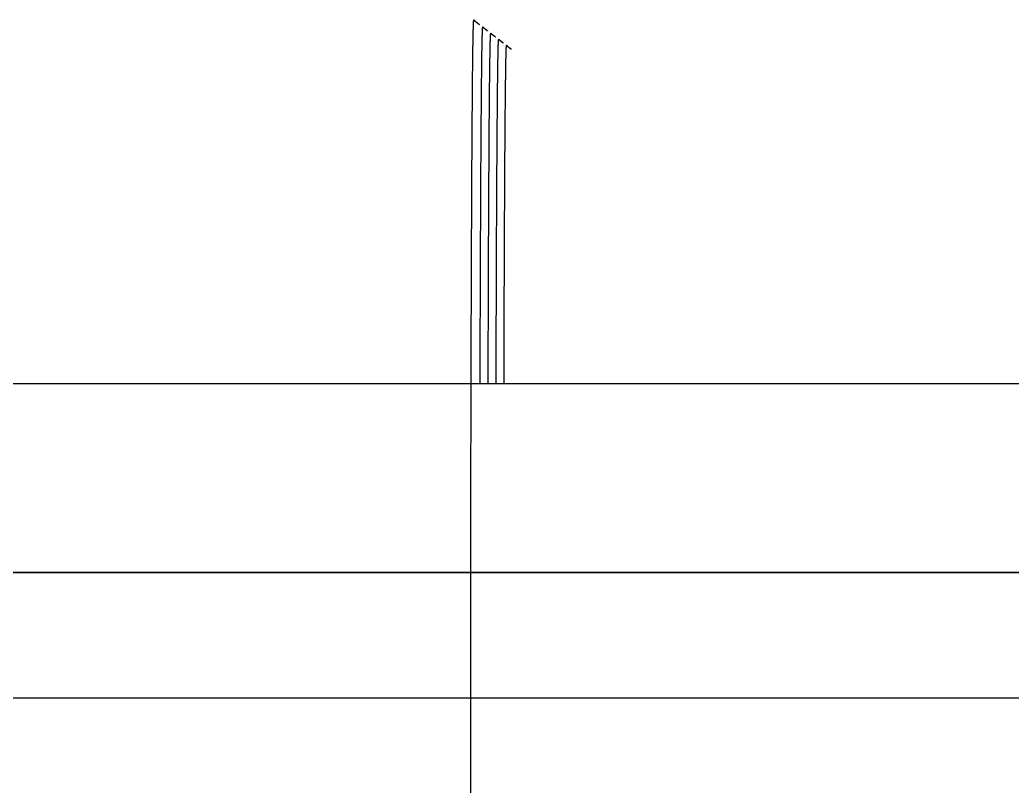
# Model space of a CAD drawing. Header units: millimetres. Extents: x -253 to 256, y -315 to 312.
# Drawn here: x -101.06 to -61.17, y 33.11 to 64.14 of the extents above; entities that cross this region are included whole.
import ezdxf

# ---------------------------------------------------------------- set-up
doc = ezdxf.new("R2010")
doc.units = ezdxf.units.MM
doc.layers.add('SKETCH', color=5, linetype='Continuous')
doc.layers.add('VISIBLE', color=7, linetype='Continuous')

msp = doc.modelspace()

# ---------------------------------------------------------------- linework, layer by layer
at = {"layer": 'SKETCH', "flags": 128}
for points in [[(-82.937, 33.08), (-82.937, 33.287), (-82.937, 33.49), (-82.937, 33.688), (-82.937, 33.883), (-82.937, 34.031), (-82.937, 34.176), (-82.937, 34.318), (-82.937, 34.459), (-82.937, 34.597), (-82.937, 34.733), (-82.937, 34.868), (-82.937, 35.001), (-82.937, 35.133), (-82.937, 35.263), (-82.937, 35.393), (-82.937, 35.521), (-82.937, 35.649), (-82.937, 35.776), (-82.937, 35.903), (-82.937, 36.03), (-82.937, 36.156), (-82.937, 36.283), (-82.937, 36.41), (-82.937, 36.537), (-82.937, 36.665), (-82.937, 36.794), (-82.937, 36.924), (-82.937, 37.054), (-82.936, 37.186), (-82.936, 37.317), (-82.936, 37.449), (-82.936, 37.58), (-82.936, 37.711), (-82.936, 37.842), (-82.936, 37.974), (-82.936, 38.105), (-82.936, 38.236), (-82.936, 38.367), (-82.936, 38.498), (-82.936, 38.629), (-82.936, 38.759), (-82.935, 38.89), (-82.935, 39.021), (-82.935, 39.151), (-82.935, 39.281), (-82.935, 39.412), (-82.935, 39.542), (-82.935, 39.672), (-82.935, 39.801), (-82.935, 39.931), (-82.935, 40.061), (-82.934, 40.19), (-82.934, 40.319), (-82.934, 40.448), (-82.934, 40.577), (-82.934, 40.706), (-82.934, 40.835), (-82.934, 40.964), (-82.934, 41.093), (-82.933, 41.221), (-82.933, 41.35), (-82.933, 41.478), (-82.933, 41.606), (-82.933, 41.734), (-82.933, 41.862), (-82.933, 41.99), (-82.932, 42.117), (-82.932, 42.245), (-82.932, 42.372), (-82.932, 42.499), (-82.932, 42.626), (-82.932, 42.752), (-82.932, 42.879), (-82.931, 43.005), (-82.931, 43.131), (-82.931, 43.257), (-82.931, 43.382), (-82.931, 43.508), (-82.931, 43.633), (-82.93, 43.758), (-82.93, 43.883), (-82.93, 44.008), (-82.93, 44.132), (-82.93, 44.257), (-82.929, 44.381), (-82.929, 44.505), (-82.929, 44.629), (-82.929, 44.752), (-82.929, 44.876), (-82.928, 44.999), (-82.928, 45.122), (-82.928, 45.245), (-82.928, 45.368), (-82.928, 45.49), (-82.927, 45.612), (-82.927, 45.734), (-82.927, 45.855), (-82.927, 45.977), (-82.927, 46.098), (-82.926, 46.218), (-82.926, 46.339), (-82.926, 46.459), (-82.926, 46.579), (-82.925, 46.699), (-82.925, 46.819), (-82.925, 46.938), (-82.925, 47.058), (-82.924, 47.177), (-82.924, 47.295), (-82.924, 47.414), (-82.924, 47.532), (-82.923, 47.65), (-82.923, 47.768), (-82.923, 47.886), (-82.923, 48.003), (-82.922, 48.12), (-82.922, 48.236), (-82.922, 48.353), (-82.922, 48.469), (-82.921, 48.585), (-82.921, 48.7), (-82.921, 48.815), (-82.921, 48.93), (-82.92, 49.044), (-82.92, 49.159), (-82.92, 49.272), (-82.92, 49.386), (-82.919, 49.499), (-82.919, 49.613), (-82.919, 49.726), (-82.918, 49.838), (-82.918, 49.95), (-82.918, 50.062), (-82.917, 50.174), (-82.917, 50.286), (-82.917, 50.397), (-82.917, 50.507), (-82.916, 50.618), (-82.916, 50.728), (-82.916, 50.838), (-82.915, 50.947), (-82.915, 51.056), (-82.915, 51.165), (-82.914, 51.274), (-82.914, 51.382), (-82.914, 51.489), (-82.913, 51.597), (-82.913, 51.703), (-82.913, 51.81), (-82.913, 51.916), (-82.912, 52.022), (-82.912, 52.128), (-82.912, 52.233), (-82.911, 52.338), (-82.911, 52.443), (-82.911, 52.547), (-82.91, 52.651), (-82.91, 52.754), (-82.91, 52.858), (-82.909, 52.961), (-82.909, 53.063), (-82.908, 53.165), (-82.908, 53.267), (-82.908, 53.368), (-82.907, 53.469), (-82.907, 53.57), (-82.907, 53.67), (-82.906, 53.77), (-82.906, 53.87), (-82.906, 53.968), (-82.905, 54.067), (-82.905, 54.165), (-82.905, 54.263), (-82.904, 54.36), (-82.904, 54.457), (-82.903, 54.554), (-82.903, 54.65), (-82.903, 54.746), (-82.902, 54.842), (-82.902, 54.937), (-82.902, 55.032), (-82.901, 55.126), (-82.901, 55.22), (-82.9, 55.314), (-82.9, 55.407), (-82.9, 55.5), (-82.899, 55.592), (-82.899, 55.684), (-82.898, 55.775), (-82.898, 55.866), (-82.898, 55.957), (-82.897, 56.047), (-82.897, 56.137), (-82.896, 56.226), (-82.896, 56.315), (-82.896, 56.403), (-82.895, 56.491), (-82.895, 56.579), (-82.894, 56.666), (-82.894, 56.753), (-82.894, 56.839), (-82.893, 56.925), (-82.893, 57.01), (-82.892, 57.095), (-82.892, 57.18), (-82.891, 57.264), (-82.891, 57.348), (-82.891, 57.431), (-82.89, 57.514), (-82.89, 57.597), (-82.889, 57.679), (-82.889, 57.76), (-82.888, 57.841), (-82.888, 57.922), (-82.888, 58.002), (-82.887, 58.081), (-82.887, 58.16), (-82.886, 58.239), (-82.886, 58.317), (-82.885, 58.395), (-82.885, 58.472), (-82.884, 58.549), (-82.884, 58.625), (-82.884, 58.701), (-82.883, 58.776), (-82.883, 58.851), (-82.882, 58.925), (-82.882, 58.999), (-82.881, 59.072), (-82.881, 59.145), (-82.88, 59.218), (-82.88, 59.29), (-82.879, 59.362), (-82.879, 59.433), (-82.879, 59.503), (-82.878, 59.573), (-82.878, 59.643), (-82.877, 59.712), (-82.877, 59.78), (-82.876, 59.848), (-82.876, 59.916), (-82.875, 59.983), (-82.875, 60.049), (-82.874, 60.115), (-82.874, 60.181), (-82.873, 60.246), (-82.873, 60.31), (-82.872, 60.374), (-82.872, 60.438), (-82.871, 60.5), (-82.871, 60.563), (-82.87, 60.625), (-82.87, 60.686), (-82.87, 60.747), (-82.869, 60.808), (-82.869, 60.868), (-82.868, 60.927), (-82.868, 60.986), (-82.867, 61.045), (-82.867, 61.103), (-82.866, 61.16), (-82.866, 61.217), (-82.865, 61.273), (-82.865, 61.329), (-82.864, 61.384), (-82.864, 61.439), (-82.863, 61.493), (-82.863, 61.547), (-82.862, 61.6), (-82.862, 61.652), (-82.861, 61.704), (-82.861, 61.756), (-82.86, 61.807), (-82.86, 61.858), (-82.859, 61.908), (-82.859, 61.957), (-82.858, 62.006), (-82.858, 62.055), (-82.857, 62.102), (-82.857, 62.15), (-82.856, 62.197), (-82.856, 62.243), (-82.855, 62.289), (-82.854, 62.334), (-82.854, 62.379), (-82.853, 62.423), (-82.853, 62.466), (-82.852, 62.509), (-82.852, 62.551), (-82.851, 62.593), (-82.851, 62.635), (-82.85, 62.675), (-82.85, 62.715), (-82.849, 62.755), (-82.849, 62.794), (-82.848, 62.833), (-82.848, 62.87), (-82.847, 62.908), (-82.847, 62.945), (-82.846, 62.981), (-82.846, 63.017), (-82.845, 63.052), (-82.845, 63.087), (-82.844, 63.121), (-82.844, 63.154), (-82.843, 63.187), (-82.842, 63.22), (-82.842, 63.251), (-82.841, 63.283), (-82.841, 63.314), (-82.84, 63.344), (-82.84, 63.373), (-82.839, 63.402), (-82.839, 63.431), (-82.838, 63.459), (-82.838, 63.486), (-82.837, 63.513), (-82.837, 63.539), (-82.836, 63.565), (-82.835, 63.59), (-82.835, 63.614), (-82.834, 63.638), (-82.834, 63.662), (-82.833, 63.685), (-82.833, 63.707), (-82.832, 63.729), (-82.832, 63.75), (-82.831, 63.77), (-82.831, 63.79), (-82.83, 63.81), (-82.83, 63.829), (-82.829, 63.847), (-82.828, 63.865), (-82.828, 63.882), (-82.827, 63.899), (-82.827, 63.915), (-82.826, 63.93), (-82.826, 63.945), (-82.825, 63.959), (-82.825, 63.973), (-82.824, 63.986), (-82.824, 63.998), (-82.823, 64.009), (-82.823, 64.02), (-82.822, 64.03), (-82.821, 64.039), (-82.821, 64.047), (-82.82, 64.055), (-82.82, 64.062), (-82.819, 64.069), (-82.819, 64.075), (-82.818, 64.081), (-82.818, 64.086), (-82.817, 64.091), (-82.817, 64.095), (-82.816, 64.1), (-82.816, 64.104), (-82.815, 64.108), (-82.815, 64.111), (-82.814, 64.115), (-82.813, 64.118), (-82.813, 64.122), (-82.812, 64.125), (-82.812, 64.128), (-82.811, 64.133), (-82.81, 64.136), (-82.809, 64.138), (-82.808, 64.14), (-82.807, 64.141), (-82.806, 64.142), (-82.805, 64.142), (-82.805, 64.141), (-82.804, 64.14), (-82.803, 64.139), (-82.802, 64.137), (-82.801, 64.135), (-82.8, 64.133), (-82.799, 64.131), (-82.798, 64.129), (-82.797, 64.126), (-82.796, 64.124), (-82.795, 64.121), (-82.794, 64.119), (-82.793, 64.117), (-82.792, 64.115), (-82.791, 64.113), (-82.79, 64.112), (-82.789, 64.111), (-82.788, 64.11), (-82.787, 64.11), (-82.786, 64.109), (-82.785, 64.108), (-82.784, 64.107), (-82.783, 64.107), (-82.783, 64.106), (-82.782, 64.105), (-82.781, 64.105), (-82.78, 64.104), (-82.779, 64.103), (-82.778, 64.102), (-82.777, 64.102), (-82.776, 64.101), (-82.775, 64.1), (-82.774, 64.099), (-82.773, 64.099), (-82.772, 64.098), (-82.771, 64.097), (-82.77, 64.097), (-82.769, 64.096), (-82.768, 64.095), (-82.768, 64.094), (-82.767, 64.094), (-82.766, 64.093), (-82.765, 64.092), (-82.764, 64.091), (-82.763, 64.091), (-82.762, 64.09), (-82.761, 64.089), (-82.76, 64.089), (-82.759, 64.088), (-82.758, 64.087), (-82.757, 64.086), (-82.756, 64.086), (-82.755, 64.085), (-82.754, 64.084), (-82.753, 64.083), (-82.753, 64.083), (-82.752, 64.082), (-82.751, 64.081), (-82.75, 64.081), (-82.749, 64.08), (-82.748, 64.079), (-82.747, 64.078), (-82.746, 64.078), (-82.745, 64.077), (-82.744, 64.076), (-82.743, 64.076), (-82.742, 64.075), (-82.741, 64.074), (-82.74, 64.073), (-82.739, 64.073), (-82.739, 64.072), (-82.738, 64.071), (-82.737, 64.07), (-82.736, 64.07), (-82.735, 64.069), (-82.734, 64.068), (-82.733, 64.068), (-82.732, 64.067), (-82.731, 64.066), (-82.73, 64.065), (-82.729, 64.065), (-82.728, 64.064), (-82.727, 64.063), (-82.726, 64.062), (-82.725, 64.062), (-82.724, 64.061), (-82.724, 64.06), (-82.723, 64.06), (-82.722, 64.059), (-82.721, 64.058), (-82.72, 64.057), (-82.719, 64.057), (-82.718, 64.056), (-82.717, 64.055), (-82.716, 64.055), (-82.715, 64.054), (-82.714, 64.053), (-82.713, 64.052), (-82.712, 64.052), (-82.711, 64.051), (-82.71, 64.05), (-82.71, 64.049), (-82.709, 64.049), (-82.708, 64.048), (-82.707, 64.047), (-82.706, 64.047), (-82.705, 64.046), (-82.704, 64.045), (-82.703, 64.044), (-82.702, 64.044), (-82.701, 64.043), (-82.7, 64.042), (-82.699, 64.041), (-82.698, 64.041), (-82.697, 64.04), (-82.696, 64.039), (-82.695, 64.039), (-82.695, 64.038), (-82.694, 64.037), (-82.693, 64.036), (-82.692, 64.036), (-82.691, 64.035), (-82.69, 64.034), (-82.689, 64.034), (-82.688, 64.033), (-82.687, 64.032), (-82.686, 64.031), (-82.685, 64.031), (-82.684, 64.03), (-82.683, 64.029), (-82.682, 64.028), (-82.681, 64.028), (-82.681, 64.027), (-82.68, 64.026), (-82.679, 64.026), (-82.678, 64.025), (-82.677, 64.024), (-82.676, 64.023), (-82.675, 64.023), (-82.674, 64.022), (-82.673, 64.021), (-82.672, 64.02), (-82.671, 64.02), (-82.67, 64.019), (-82.669, 64.018), (-82.668, 64.018), (-82.667, 64.017), (-82.667, 64.016), (-82.666, 64.015), (-82.665, 64.015), (-82.664, 64.014), (-82.663, 64.013), (-82.662, 64.013), (-82.661, 64.012), (-82.66, 64.011), (-82.659, 64.01), (-82.658, 64.01), (-82.657, 64.009), (-82.656, 64.008), (-82.655, 64.007), (-82.654, 64.007), (-82.653, 64.006), (-82.653, 64.005), (-82.652, 64.005), (-82.651, 64.004), (-82.65, 64.003), (-82.649, 64.002), (-82.648, 64.002), (-82.647, 64.001), (-82.646, 64), (-82.645, 64), (-82.644, 63.999), (-82.643, 63.998), (-82.642, 63.997), (-82.641, 63.997), (-82.64, 63.996), (-82.639, 63.995), (-82.639, 63.994), (-82.638, 63.994), (-82.637, 63.993), (-82.636, 63.992), (-82.635, 63.992), (-82.634, 63.991), (-82.633, 63.99), (-82.632, 63.989), (-82.631, 63.989), (-82.63, 63.988), (-82.629, 63.987), (-82.628, 63.987), (-82.627, 63.986), (-82.626, 63.985), (-82.625, 63.984), (-82.625, 63.984), (-82.624, 63.983), (-82.623, 63.982), (-82.622, 63.981), (-82.621, 63.981), (-82.62, 63.98), (-82.619, 63.979), (-82.618, 63.979), (-82.617, 63.978), (-82.616, 63.977), (-82.615, 63.976), (-82.614, 63.976), (-82.613, 63.975), (-82.612, 63.974), (-82.611, 63.973), (-82.611, 63.973), (-82.61, 63.972), (-82.609, 63.971), (-82.608, 63.971), (-82.607, 63.97), (-82.606, 63.969), (-82.605, 63.968), (-82.604, 63.968), (-82.603, 63.967), (-82.602, 63.966), (-82.601, 63.966), (-82.6, 63.965), (-82.599, 63.964), (-82.598, 63.963), (-82.597, 63.963), (-82.597, 63.962), (-82.596, 63.961), (-82.595, 63.96), (-82.594, 63.96), (-82.593, 63.959), (-82.592, 63.958), (-82.591, 63.958), (-82.59, 63.957), (-82.589, 63.956), (-82.588, 63.955), (-82.587, 63.955)], [(-82.557, 49.532), (-82.557, 49.621), (-82.557, 49.733), (-82.556, 49.844), (-82.556, 49.955), (-82.556, 50.066), (-82.555, 50.177), (-82.555, 50.287), (-82.555, 50.397), (-82.555, 50.507), (-82.554, 50.616), (-82.554, 50.725), (-82.554, 50.834), (-82.553, 50.942), (-82.553, 51.05), (-82.553, 51.158), (-82.552, 51.265), (-82.552, 51.372), (-82.552, 51.478), (-82.551, 51.584), (-82.551, 51.69), (-82.551, 51.795), (-82.55, 51.901), (-82.55, 52.005), (-82.55, 52.11), (-82.549, 52.214), (-82.549, 52.318), (-82.549, 52.421), (-82.548, 52.525), (-82.548, 52.627), (-82.548, 52.73), (-82.547, 52.832), (-82.547, 52.934), (-82.547, 53.035), (-82.546, 53.136), (-82.546, 53.236), (-82.546, 53.337), (-82.545, 53.436), (-82.545, 53.536), (-82.545, 53.635), (-82.544, 53.733), (-82.544, 53.831), (-82.544, 53.929), (-82.543, 54.026), (-82.543, 54.123), (-82.542, 54.22), (-82.542, 54.316), (-82.542, 54.412), (-82.541, 54.508), (-82.541, 54.603), (-82.541, 54.697), (-82.54, 54.792), (-82.54, 54.886), (-82.539, 54.979), (-82.539, 55.073), (-82.539, 55.165), (-82.538, 55.258), (-82.538, 55.35), (-82.537, 55.441), (-82.537, 55.532), (-82.537, 55.623), (-82.536, 55.713), (-82.536, 55.803), (-82.536, 55.892), (-82.535, 55.981), (-82.535, 56.07), (-82.534, 56.158), (-82.534, 56.245), (-82.533, 56.332), (-82.533, 56.419), (-82.533, 56.505), (-82.532, 56.591), (-82.532, 56.677), (-82.531, 56.762), (-82.531, 56.847), (-82.531, 56.931), (-82.53, 57.015), (-82.53, 57.098), (-82.529, 57.181), (-82.529, 57.264), (-82.528, 57.346), (-82.528, 57.427), (-82.528, 57.508), (-82.527, 57.589), (-82.527, 57.669), (-82.526, 57.749), (-82.526, 57.828), (-82.525, 57.907), (-82.525, 57.985), (-82.525, 58.063), (-82.524, 58.14), (-82.524, 58.217), (-82.523, 58.293), (-82.523, 58.369), (-82.522, 58.445), (-82.522, 58.52), (-82.522, 58.594), (-82.521, 58.668), (-82.521, 58.742), (-82.52, 58.815), (-82.52, 58.888), (-82.519, 58.96), (-82.519, 59.032), (-82.518, 59.103), (-82.518, 59.174), (-82.517, 59.244), (-82.517, 59.314), (-82.516, 59.383), (-82.516, 59.452), (-82.516, 59.52), (-82.515, 59.588), (-82.515, 59.655), (-82.514, 59.721), (-82.514, 59.788), (-82.513, 59.853), (-82.513, 59.918), (-82.512, 59.983), (-82.512, 60.047), (-82.511, 60.111), (-82.511, 60.174), (-82.51, 60.237), (-82.51, 60.299), (-82.509, 60.361), (-82.509, 60.422), (-82.508, 60.483), (-82.508, 60.543), (-82.508, 60.603), (-82.507, 60.662), (-82.507, 60.721), (-82.506, 60.779), (-82.506, 60.836), (-82.505, 60.894), (-82.505, 60.95), (-82.504, 61.006), (-82.504, 61.062), (-82.503, 61.117), (-82.503, 61.171), (-82.502, 61.225), (-82.502, 61.279), (-82.501, 61.331), (-82.501, 61.384), (-82.5, 61.436), (-82.5, 61.487), (-82.499, 61.538), (-82.499, 61.588), (-82.498, 61.638), (-82.498, 61.687), (-82.497, 61.736), (-82.497, 61.784), (-82.496, 61.832), (-82.496, 61.879), (-82.495, 61.926), (-82.495, 61.972), (-82.494, 62.017), (-82.494, 62.062), (-82.493, 62.107), (-82.493, 62.151), (-82.492, 62.194), (-82.492, 62.237), (-82.491, 62.279), (-82.49, 62.321), (-82.49, 62.362), (-82.489, 62.402), (-82.489, 62.442), (-82.488, 62.482), (-82.488, 62.521), (-82.487, 62.559), (-82.487, 62.597), (-82.486, 62.634), (-82.486, 62.671), (-82.485, 62.707), (-82.485, 62.742), (-82.484, 62.777), (-82.484, 62.812), (-82.483, 62.846), (-82.483, 62.879), (-82.482, 62.912), (-82.482, 62.944), (-82.481, 62.976), (-82.481, 63.007), (-82.48, 63.038), (-82.48, 63.068), (-82.479, 63.097), (-82.478, 63.126), (-82.478, 63.154), (-82.477, 63.182), (-82.477, 63.209), (-82.476, 63.236), (-82.476, 63.262), (-82.475, 63.288), (-82.475, 63.313), (-82.474, 63.337), (-82.474, 63.361), (-82.473, 63.384), (-82.473, 63.407), (-82.472, 63.429), (-82.472, 63.451), (-82.471, 63.472), (-82.47, 63.493), (-82.47, 63.513), (-82.469, 63.532), (-82.469, 63.551), (-82.468, 63.569), (-82.468, 63.587), (-82.467, 63.604), (-82.467, 63.62), (-82.466, 63.636), (-82.466, 63.652), (-82.465, 63.667), (-82.465, 63.681), (-82.464, 63.694), (-82.463, 63.707), (-82.463, 63.719), (-82.462, 63.731), (-82.462, 63.741), (-82.461, 63.751), (-82.461, 63.76), (-82.46, 63.768), (-82.46, 63.776), (-82.459, 63.783), (-82.459, 63.79), (-82.458, 63.796), (-82.458, 63.802), (-82.457, 63.807), (-82.457, 63.812), (-82.456, 63.817), (-82.456, 63.821), (-82.455, 63.825), (-82.454, 63.829), (-82.454, 63.832), (-82.453, 63.836), (-82.453, 63.839), (-82.452, 63.843), (-82.452, 63.846), (-82.451, 63.849), (-82.45, 63.853), (-82.449, 63.856), (-82.449, 63.859), (-82.448, 63.86), (-82.447, 63.861), (-82.446, 63.862), (-82.445, 63.862), (-82.444, 63.861), (-82.444, 63.861), (-82.443, 63.859), (-82.442, 63.858), (-82.441, 63.856), (-82.44, 63.854), (-82.439, 63.852), (-82.438, 63.85), (-82.437, 63.847), (-82.436, 63.845), (-82.436, 63.843), (-82.435, 63.841), (-82.434, 63.839), (-82.433, 63.837), (-82.432, 63.835), (-82.431, 63.834), (-82.43, 63.833), (-82.429, 63.833), (-82.429, 63.832), (-82.428, 63.831), (-82.427, 63.831), (-82.426, 63.83), (-82.425, 63.829), (-82.424, 63.829), (-82.423, 63.828), (-82.423, 63.827), (-82.422, 63.827), (-82.421, 63.826), (-82.42, 63.825), (-82.419, 63.825), (-82.418, 63.824), (-82.417, 63.823), (-82.416, 63.823), (-82.416, 63.822), (-82.415, 63.821), (-82.414, 63.821), (-82.413, 63.82), (-82.412, 63.819), (-82.411, 63.819), (-82.41, 63.818), (-82.41, 63.817), (-82.409, 63.817), (-82.408, 63.816), (-82.407, 63.815), (-82.406, 63.814), (-82.405, 63.814), (-82.404, 63.813), (-82.404, 63.812), (-82.403, 63.812), (-82.402, 63.811), (-82.401, 63.81), (-82.4, 63.81), (-82.399, 63.809), (-82.398, 63.808), (-82.397, 63.808), (-82.397, 63.807), (-82.396, 63.806), (-82.395, 63.806), (-82.394, 63.805), (-82.393, 63.804), (-82.392, 63.804), (-82.391, 63.803), (-82.391, 63.802), (-82.39, 63.802), (-82.389, 63.801), (-82.388, 63.8), (-82.387, 63.8), (-82.386, 63.799), (-82.385, 63.798), (-82.385, 63.798), (-82.384, 63.797), (-82.383, 63.796), (-82.382, 63.796), (-82.381, 63.795), (-82.38, 63.794), (-82.379, 63.794), (-82.379, 63.793), (-82.378, 63.792), (-82.377, 63.792), (-82.376, 63.791), (-82.375, 63.79), (-82.374, 63.79), (-82.373, 63.789), (-82.372, 63.788), (-82.372, 63.788), (-82.371, 63.787), (-82.37, 63.786), (-82.369, 63.786), (-82.368, 63.785), (-82.367, 63.784), (-82.366, 63.784), (-82.366, 63.783), (-82.365, 63.782), (-82.364, 63.782), (-82.363, 63.781), (-82.362, 63.78), (-82.361, 63.78), (-82.36, 63.779), (-82.36, 63.778), (-82.359, 63.778), (-82.358, 63.777), (-82.357, 63.776), (-82.356, 63.776), (-82.355, 63.775), (-82.354, 63.774), (-82.354, 63.774), (-82.353, 63.773), (-82.352, 63.772), (-82.351, 63.772), (-82.35, 63.771), (-82.349, 63.77), (-82.348, 63.77), (-82.348, 63.769), (-82.347, 63.768), (-82.346, 63.768), (-82.345, 63.767), (-82.344, 63.766), (-82.343, 63.766), (-82.342, 63.765), (-82.341, 63.764), (-82.341, 63.764), (-82.34, 63.763), (-82.339, 63.762), (-82.338, 63.762), (-82.337, 63.761), (-82.336, 63.76), (-82.335, 63.76), (-82.335, 63.759), (-82.334, 63.758), (-82.333, 63.758), (-82.332, 63.757), (-82.331, 63.756), (-82.33, 63.756), (-82.329, 63.755), (-82.329, 63.754), (-82.328, 63.754), (-82.327, 63.753), (-82.326, 63.752), (-82.325, 63.752), (-82.324, 63.751), (-82.323, 63.75), (-82.323, 63.75), (-82.322, 63.749), (-82.321, 63.748), (-82.32, 63.748), (-82.319, 63.747), (-82.318, 63.746), (-82.317, 63.746), (-82.317, 63.745), (-82.316, 63.744), (-82.315, 63.744), (-82.314, 63.743), (-82.313, 63.742), (-82.312, 63.742), (-82.311, 63.741), (-82.31, 63.74), (-82.31, 63.74), (-82.309, 63.739), (-82.308, 63.738), (-82.307, 63.738), (-82.306, 63.737), (-82.305, 63.736), (-82.304, 63.736), (-82.304, 63.735), (-82.303, 63.734), (-82.302, 63.734), (-82.301, 63.733), (-82.3, 63.732), (-82.299, 63.732), (-82.298, 63.731), (-82.298, 63.73), (-82.297, 63.73), (-82.296, 63.729), (-82.295, 63.728), (-82.294, 63.728), (-82.293, 63.727), (-82.292, 63.726), (-82.292, 63.726), (-82.291, 63.725), (-82.29, 63.724), (-82.289, 63.724), (-82.288, 63.723), (-82.287, 63.722), (-82.286, 63.722), (-82.286, 63.721), (-82.285, 63.72), (-82.284, 63.72), (-82.283, 63.719), (-82.282, 63.718), (-82.281, 63.718), (-82.28, 63.717), (-82.28, 63.716), (-82.279, 63.716), (-82.278, 63.715), (-82.277, 63.714), (-82.276, 63.714), (-82.275, 63.713), (-82.274, 63.712), (-82.273, 63.712), (-82.273, 63.711), (-82.272, 63.71), (-82.271, 63.71), (-82.27, 63.709), (-82.269, 63.708), (-82.268, 63.708), (-82.267, 63.707), (-82.267, 63.706), (-82.266, 63.706), (-82.265, 63.705)], [(-82.235, 49.532), (-82.235, 49.539), (-82.234, 49.65), (-82.234, 49.761), (-82.234, 49.871), (-82.233, 49.981), (-82.233, 50.091), (-82.233, 50.201), (-82.232, 50.31), (-82.232, 50.419), (-82.232, 50.527), (-82.232, 50.636), (-82.231, 50.743), (-82.231, 50.851), (-82.231, 50.958), (-82.23, 51.065), (-82.23, 51.171), (-82.23, 51.277), (-82.229, 51.383), (-82.229, 51.488), (-82.229, 51.593), (-82.228, 51.698), (-82.228, 51.802), (-82.228, 51.907), (-82.227, 52.01), (-82.227, 52.114), (-82.227, 52.217), (-82.226, 52.32), (-82.226, 52.422), (-82.226, 52.524), (-82.225, 52.626), (-82.225, 52.727), (-82.225, 52.828), (-82.224, 52.929), (-82.224, 53.029), (-82.224, 53.129), (-82.223, 53.228), (-82.223, 53.327), (-82.223, 53.426), (-82.222, 53.524), (-82.222, 53.621), (-82.222, 53.719), (-82.221, 53.816), (-82.221, 53.912), (-82.22, 54.008), (-82.22, 54.104), (-82.22, 54.2), (-82.219, 54.295), (-82.219, 54.39), (-82.219, 54.484), (-82.218, 54.578), (-82.218, 54.672), (-82.217, 54.765), (-82.217, 54.858), (-82.217, 54.95), (-82.216, 55.042), (-82.216, 55.134), (-82.216, 55.225), (-82.215, 55.316), (-82.215, 55.406), (-82.214, 55.496), (-82.214, 55.585), (-82.214, 55.674), (-82.213, 55.763), (-82.213, 55.851), (-82.212, 55.939), (-82.212, 56.026), (-82.212, 56.113), (-82.211, 56.199), (-82.211, 56.285), (-82.21, 56.371), (-82.21, 56.456), (-82.21, 56.541), (-82.209, 56.625), (-82.209, 56.709), (-82.208, 56.792), (-82.208, 56.876), (-82.207, 56.958), (-82.207, 57.04), (-82.207, 57.122), (-82.206, 57.203), (-82.206, 57.284), (-82.205, 57.365), (-82.205, 57.444), (-82.205, 57.524), (-82.204, 57.603), (-82.204, 57.681), (-82.203, 57.759), (-82.203, 57.837), (-82.202, 57.914), (-82.202, 57.99), (-82.201, 58.066), (-82.201, 58.142), (-82.201, 58.217), (-82.2, 58.292), (-82.2, 58.366), (-82.199, 58.44), (-82.199, 58.513), (-82.198, 58.586), (-82.198, 58.658), (-82.197, 58.73), (-82.197, 58.801), (-82.197, 58.872), (-82.196, 58.943), (-82.196, 59.013), (-82.195, 59.082), (-82.195, 59.151), (-82.194, 59.22), (-82.194, 59.288), (-82.193, 59.355), (-82.193, 59.422), (-82.192, 59.489), (-82.192, 59.555), (-82.192, 59.62), (-82.191, 59.685), (-82.191, 59.749), (-82.19, 59.813), (-82.19, 59.877), (-82.189, 59.94), (-82.189, 60.002), (-82.188, 60.064), (-82.188, 60.126), (-82.187, 60.187), (-82.187, 60.247), (-82.186, 60.307), (-82.186, 60.366), (-82.185, 60.425), (-82.185, 60.484), (-82.184, 60.542), (-82.184, 60.599), (-82.183, 60.656), (-82.183, 60.713), (-82.182, 60.768), (-82.182, 60.824), (-82.181, 60.879), (-82.181, 60.933), (-82.18, 60.987), (-82.18, 61.04), (-82.179, 61.092), (-82.179, 61.144), (-82.179, 61.196), (-82.178, 61.247), (-82.178, 61.298), (-82.177, 61.348), (-82.177, 61.398), (-82.176, 61.447), (-82.176, 61.495), (-82.175, 61.543), (-82.175, 61.591), (-82.174, 61.638), (-82.174, 61.684), (-82.173, 61.73), (-82.172, 61.776), (-82.172, 61.82), (-82.171, 61.865), (-82.171, 61.908), (-82.17, 61.952), (-82.17, 61.994), (-82.169, 62.036), (-82.169, 62.078), (-82.168, 62.119), (-82.168, 62.159), (-82.167, 62.199), (-82.167, 62.238), (-82.166, 62.277), (-82.166, 62.315), (-82.165, 62.353), (-82.165, 62.39), (-82.164, 62.426), (-82.164, 62.462), (-82.163, 62.498), (-82.163, 62.533), (-82.162, 62.567), (-82.162, 62.601), (-82.161, 62.634), (-82.161, 62.667), (-82.16, 62.699), (-82.16, 62.731), (-82.159, 62.762), (-82.159, 62.792), (-82.158, 62.822), (-82.158, 62.851), (-82.157, 62.88), (-82.156, 62.908), (-82.156, 62.936), (-82.155, 62.963), (-82.155, 62.99), (-82.154, 63.016), (-82.154, 63.041), (-82.153, 63.066), (-82.153, 63.09), (-82.152, 63.114), (-82.152, 63.137), (-82.151, 63.16), (-82.151, 63.182), (-82.15, 63.204), (-82.15, 63.225), (-82.149, 63.245), (-82.149, 63.265), (-82.148, 63.284), (-82.147, 63.303), (-82.147, 63.321), (-82.146, 63.339), (-82.146, 63.356), (-82.145, 63.373), (-82.145, 63.388), (-82.144, 63.404), (-82.144, 63.418), (-82.143, 63.433), (-82.143, 63.446), (-82.142, 63.459), (-82.142, 63.471), (-82.141, 63.482), (-82.141, 63.493), (-82.14, 63.502), (-82.14, 63.511), (-82.139, 63.52), (-82.138, 63.527), (-82.138, 63.535), (-82.137, 63.541), (-82.137, 63.547), (-82.136, 63.553), (-82.136, 63.558), (-82.135, 63.563), (-82.135, 63.568), (-82.134, 63.572), (-82.134, 63.576), (-82.133, 63.58), (-82.133, 63.584), (-82.132, 63.587), (-82.132, 63.591), (-82.131, 63.594), (-82.13, 63.597), (-82.13, 63.6), (-82.129, 63.604), (-82.128, 63.607), (-82.127, 63.61), (-82.127, 63.611), (-82.126, 63.613), (-82.125, 63.613), (-82.124, 63.613), (-82.123, 63.613), (-82.122, 63.612), (-82.122, 63.611), (-82.121, 63.609), (-82.12, 63.607), (-82.119, 63.605), (-82.118, 63.603), (-82.117, 63.601), (-82.116, 63.599), (-82.115, 63.596), (-82.114, 63.594), (-82.114, 63.592), (-82.113, 63.59), (-82.112, 63.588), (-82.111, 63.587), (-82.11, 63.585), (-82.109, 63.585), (-82.108, 63.584), (-82.107, 63.583), (-82.107, 63.583), (-82.106, 63.582), (-82.105, 63.581), (-82.104, 63.581), (-82.103, 63.58), (-82.102, 63.579), (-82.101, 63.579), (-82.101, 63.578), (-82.1, 63.577), (-82.099, 63.577), (-82.098, 63.576), (-82.097, 63.575), (-82.096, 63.575), (-82.096, 63.574), (-82.095, 63.573), (-82.094, 63.573), (-82.093, 63.572), (-82.092, 63.571), (-82.091, 63.571), (-82.09, 63.57), (-82.09, 63.569), (-82.089, 63.569), (-82.088, 63.568), (-82.087, 63.567), (-82.086, 63.567), (-82.085, 63.566), (-82.084, 63.565), (-82.084, 63.565), (-82.083, 63.564), (-82.082, 63.563), (-82.081, 63.563), (-82.08, 63.562), (-82.079, 63.561), (-82.078, 63.561), (-82.078, 63.56), (-82.077, 63.559), (-82.076, 63.559), (-82.075, 63.558), (-82.074, 63.557), (-82.073, 63.557), (-82.072, 63.556), (-82.072, 63.555), (-82.071, 63.555), (-82.07, 63.554), (-82.069, 63.553), (-82.068, 63.553), (-82.067, 63.552), (-82.066, 63.551), (-82.066, 63.551), (-82.065, 63.55), (-82.064, 63.549), (-82.063, 63.549), (-82.062, 63.548), (-82.061, 63.547), (-82.06, 63.547), (-82.06, 63.546), (-82.059, 63.545), (-82.058, 63.545), (-82.057, 63.544), (-82.056, 63.543), (-82.055, 63.543), (-82.054, 63.542), (-82.054, 63.541), (-82.053, 63.541), (-82.052, 63.54), (-82.051, 63.54), (-82.05, 63.539), (-82.049, 63.538), (-82.048, 63.538), (-82.048, 63.537), (-82.047, 63.536), (-82.046, 63.536), (-82.045, 63.535), (-82.044, 63.534), (-82.043, 63.534), (-82.042, 63.533), (-82.042, 63.532), (-82.041, 63.532), (-82.04, 63.531), (-82.039, 63.53), (-82.038, 63.53), (-82.037, 63.529), (-82.036, 63.528), (-82.036, 63.528), (-82.035, 63.527), (-82.034, 63.526), (-82.033, 63.526), (-82.032, 63.525), (-82.031, 63.524), (-82.03, 63.524), (-82.03, 63.523), (-82.029, 63.522), (-82.028, 63.522), (-82.027, 63.521), (-82.026, 63.52), (-82.025, 63.52), (-82.025, 63.519), (-82.024, 63.518), (-82.023, 63.518), (-82.022, 63.517), (-82.021, 63.516), (-82.02, 63.516), (-82.019, 63.515), (-82.019, 63.514), (-82.018, 63.514), (-82.017, 63.513), (-82.016, 63.512), (-82.015, 63.512), (-82.014, 63.511), (-82.013, 63.51), (-82.013, 63.51), (-82.012, 63.509), (-82.011, 63.508), (-82.01, 63.508), (-82.009, 63.507), (-82.008, 63.506), (-82.007, 63.506), (-82.007, 63.505), (-82.006, 63.504), (-82.005, 63.504), (-82.004, 63.503), (-82.003, 63.502), (-82.002, 63.502), (-82.001, 63.501), (-82.001, 63.5), (-82, 63.5), (-81.999, 63.499), (-81.998, 63.498), (-81.997, 63.498), (-81.996, 63.497), (-81.995, 63.496), (-81.995, 63.496), (-81.994, 63.495), (-81.993, 63.494), (-81.992, 63.494), (-81.991, 63.493), (-81.99, 63.493), (-81.989, 63.492), (-81.989, 63.491), (-81.988, 63.491), (-81.987, 63.49), (-81.986, 63.489), (-81.985, 63.489), (-81.984, 63.488), (-81.984, 63.487), (-81.983, 63.487), (-81.982, 63.486), (-81.981, 63.485), (-81.98, 63.485), (-81.979, 63.484), (-81.978, 63.483), (-81.978, 63.483), (-81.977, 63.482), (-81.976, 63.481), (-81.975, 63.481), (-81.974, 63.48), (-81.973, 63.479), (-81.972, 63.479), (-81.972, 63.478), (-81.971, 63.477), (-81.97, 63.477), (-81.969, 63.476), (-81.968, 63.475), (-81.967, 63.475), (-81.966, 63.474), (-81.966, 63.473), (-81.965, 63.473), (-81.964, 63.472), (-81.963, 63.471), (-81.962, 63.471), (-81.961, 63.47), (-81.96, 63.469), (-81.96, 63.469), (-81.959, 63.468), (-81.958, 63.467), (-81.957, 63.467), (-81.956, 63.466), (-81.955, 63.465), (-81.954, 63.465), (-81.954, 63.464), (-81.953, 63.463), (-81.952, 63.463), (-81.951, 63.462), (-81.95, 63.461), (-81.949, 63.461), (-81.949, 63.46), (-81.948, 63.459), (-81.947, 63.459), (-81.946, 63.458), (-81.945, 63.457)], [(-81.914, 49.532), (-81.914, 49.567), (-81.914, 49.677), (-81.914, 49.787), (-81.914, 49.896), (-81.913, 50.006), (-81.913, 50.114), (-81.913, 50.223), (-81.912, 50.331), (-81.912, 50.439), (-81.912, 50.546), (-81.911, 50.653), (-81.911, 50.76), (-81.911, 50.866), (-81.911, 50.972), (-81.91, 51.078), (-81.91, 51.183), (-81.91, 51.288), (-81.909, 51.393), (-81.909, 51.497), (-81.909, 51.601), (-81.908, 51.705), (-81.908, 51.808), (-81.908, 51.911), (-81.907, 52.014), (-81.907, 52.116), (-81.907, 52.218), (-81.906, 52.32), (-81.906, 52.421), (-81.906, 52.522), (-81.905, 52.623), (-81.905, 52.723), (-81.905, 52.823), (-81.904, 52.922), (-81.904, 53.021), (-81.904, 53.12), (-81.903, 53.218), (-81.903, 53.316), (-81.902, 53.413), (-81.902, 53.51), (-81.902, 53.607), (-81.901, 53.703), (-81.901, 53.799), (-81.901, 53.894), (-81.9, 53.989), (-81.9, 54.084), (-81.9, 54.178), (-81.899, 54.272), (-81.899, 54.366), (-81.898, 54.459), (-81.898, 54.552), (-81.898, 54.645), (-81.897, 54.737), (-81.897, 54.828), (-81.897, 54.92), (-81.896, 55.01), (-81.896, 55.101), (-81.895, 55.191), (-81.895, 55.28), (-81.895, 55.369), (-81.894, 55.458), (-81.894, 55.546), (-81.893, 55.634), (-81.893, 55.721), (-81.893, 55.808), (-81.892, 55.895), (-81.892, 55.981), (-81.891, 56.066), (-81.891, 56.152), (-81.891, 56.236), (-81.89, 56.321), (-81.89, 56.405), (-81.889, 56.489), (-81.889, 56.572), (-81.889, 56.655), (-81.888, 56.737), (-81.888, 56.819), (-81.887, 56.9), (-81.887, 56.981), (-81.886, 57.062), (-81.886, 57.142), (-81.886, 57.221), (-81.885, 57.3), (-81.885, 57.379), (-81.884, 57.457), (-81.884, 57.535), (-81.883, 57.612), (-81.883, 57.689), (-81.883, 57.765), (-81.882, 57.841), (-81.882, 57.916), (-81.881, 57.991), (-81.881, 58.065), (-81.88, 58.139), (-81.88, 58.213), (-81.88, 58.286), (-81.879, 58.358), (-81.879, 58.43), (-81.878, 58.502), (-81.878, 58.573), (-81.877, 58.644), (-81.877, 58.714), (-81.876, 58.784), (-81.876, 58.853), (-81.875, 58.922), (-81.875, 58.99), (-81.875, 59.057), (-81.874, 59.125), (-81.874, 59.191), (-81.873, 59.258), (-81.873, 59.323), (-81.872, 59.388), (-81.872, 59.453), (-81.871, 59.517), (-81.871, 59.581), (-81.87, 59.644), (-81.87, 59.707), (-81.869, 59.769), (-81.869, 59.831), (-81.869, 59.892), (-81.868, 59.953), (-81.868, 60.013), (-81.867, 60.073), (-81.867, 60.132), (-81.866, 60.191), (-81.866, 60.249), (-81.865, 60.307), (-81.865, 60.364), (-81.864, 60.421), (-81.864, 60.477), (-81.863, 60.532), (-81.863, 60.588), (-81.862, 60.642), (-81.862, 60.696), (-81.861, 60.75), (-81.861, 60.803), (-81.86, 60.855), (-81.86, 60.907), (-81.859, 60.958), (-81.859, 61.009), (-81.858, 61.06), (-81.858, 61.11), (-81.857, 61.159), (-81.857, 61.208), (-81.856, 61.256), (-81.856, 61.304), (-81.855, 61.352), (-81.855, 61.398), (-81.854, 61.445), (-81.854, 61.49), (-81.853, 61.536), (-81.853, 61.58), (-81.852, 61.624), (-81.852, 61.668), (-81.851, 61.711), (-81.851, 61.753), (-81.85, 61.795), (-81.85, 61.837), (-81.849, 61.877), (-81.849, 61.918), (-81.848, 61.957), (-81.848, 61.996), (-81.847, 62.035), (-81.847, 62.073), (-81.846, 62.111), (-81.846, 62.148), (-81.845, 62.184), (-81.845, 62.22), (-81.844, 62.255), (-81.844, 62.29), (-81.843, 62.324), (-81.843, 62.358), (-81.842, 62.391), (-81.842, 62.424), (-81.841, 62.456), (-81.841, 62.487), (-81.84, 62.518), (-81.84, 62.548), (-81.839, 62.578), (-81.839, 62.607), (-81.838, 62.636), (-81.838, 62.664), (-81.837, 62.692), (-81.836, 62.719), (-81.836, 62.745), (-81.835, 62.771), (-81.835, 62.796), (-81.834, 62.821), (-81.834, 62.845), (-81.833, 62.869), (-81.833, 62.892), (-81.832, 62.915), (-81.832, 62.937), (-81.831, 62.958), (-81.831, 62.979), (-81.83, 63), (-81.83, 63.02), (-81.829, 63.039), (-81.829, 63.057), (-81.828, 63.076), (-81.828, 63.093), (-81.827, 63.11), (-81.826, 63.127), (-81.826, 63.142), (-81.825, 63.158), (-81.825, 63.172), (-81.824, 63.186), (-81.824, 63.2), (-81.823, 63.213), (-81.823, 63.225), (-81.822, 63.236), (-81.822, 63.246), (-81.821, 63.256), (-81.821, 63.265), (-81.82, 63.273), (-81.82, 63.281), (-81.819, 63.288), (-81.819, 63.295), (-81.818, 63.301), (-81.818, 63.306), (-81.817, 63.312), (-81.817, 63.317), (-81.816, 63.321), (-81.816, 63.325), (-81.815, 63.329), (-81.814, 63.333), (-81.814, 63.337), (-81.813, 63.34), (-81.813, 63.344), (-81.812, 63.347), (-81.812, 63.35), (-81.811, 63.354), (-81.81, 63.357), (-81.809, 63.361), (-81.809, 63.363), (-81.808, 63.365), (-81.807, 63.366), (-81.806, 63.366), (-81.805, 63.366), (-81.805, 63.366), (-81.804, 63.365), (-81.803, 63.364), (-81.802, 63.362), (-81.801, 63.36), (-81.8, 63.358), (-81.799, 63.356), (-81.798, 63.354), (-81.798, 63.352), (-81.797, 63.35), (-81.796, 63.347), (-81.795, 63.345), (-81.794, 63.343), (-81.793, 63.341), (-81.792, 63.34), (-81.791, 63.339), (-81.791, 63.338), (-81.79, 63.337), (-81.789, 63.337), (-81.788, 63.336), (-81.787, 63.335), (-81.786, 63.335), (-81.786, 63.334), (-81.785, 63.333), (-81.784, 63.333), (-81.783, 63.332), (-81.782, 63.331), (-81.781, 63.331), (-81.78, 63.33), (-81.78, 63.329), (-81.779, 63.329), (-81.778, 63.328), (-81.777, 63.327), (-81.776, 63.327), (-81.775, 63.326), (-81.774, 63.325), (-81.774, 63.325), (-81.773, 63.324), (-81.772, 63.323), (-81.771, 63.323), (-81.77, 63.322), (-81.769, 63.321), (-81.769, 63.321), (-81.768, 63.32), (-81.767, 63.319), (-81.766, 63.319), (-81.765, 63.318), (-81.764, 63.317), (-81.763, 63.317), (-81.763, 63.316), (-81.762, 63.315), (-81.761, 63.315), (-81.76, 63.314), (-81.759, 63.314), (-81.758, 63.313), (-81.757, 63.312), (-81.757, 63.312), (-81.756, 63.311), (-81.755, 63.31), (-81.754, 63.31), (-81.753, 63.309), (-81.752, 63.308), (-81.752, 63.308), (-81.751, 63.307), (-81.75, 63.306), (-81.749, 63.306), (-81.748, 63.305), (-81.747, 63.304), (-81.746, 63.304), (-81.746, 63.303), (-81.745, 63.302), (-81.744, 63.302), (-81.743, 63.301), (-81.742, 63.3), (-81.741, 63.3), (-81.741, 63.299), (-81.74, 63.298), (-81.739, 63.298), (-81.738, 63.297), (-81.737, 63.296), (-81.736, 63.296), (-81.735, 63.295), (-81.735, 63.294), (-81.734, 63.294), (-81.733, 63.293), (-81.732, 63.292), (-81.731, 63.292), (-81.73, 63.291), (-81.729, 63.291), (-81.729, 63.29), (-81.728, 63.289), (-81.727, 63.289), (-81.726, 63.288), (-81.725, 63.287), (-81.724, 63.287), (-81.724, 63.286), (-81.723, 63.285), (-81.722, 63.285), (-81.721, 63.284), (-81.72, 63.283), (-81.719, 63.283), (-81.718, 63.282), (-81.718, 63.281), (-81.717, 63.281), (-81.716, 63.28), (-81.715, 63.279), (-81.714, 63.279), (-81.713, 63.278), (-81.713, 63.277), (-81.712, 63.277), (-81.711, 63.276), (-81.71, 63.275), (-81.709, 63.275), (-81.708, 63.274), (-81.707, 63.273), (-81.707, 63.273), (-81.706, 63.272), (-81.705, 63.271), (-81.704, 63.271), (-81.703, 63.27), (-81.702, 63.269), (-81.701, 63.269), (-81.701, 63.268), (-81.7, 63.268), (-81.699, 63.267), (-81.698, 63.266), (-81.697, 63.266), (-81.696, 63.265), (-81.696, 63.264), (-81.695, 63.264), (-81.694, 63.263), (-81.693, 63.262), (-81.692, 63.262), (-81.691, 63.261), (-81.69, 63.26), (-81.69, 63.26), (-81.689, 63.259), (-81.688, 63.258), (-81.687, 63.258), (-81.686, 63.257), (-81.685, 63.256), (-81.685, 63.256), (-81.684, 63.255), (-81.683, 63.254), (-81.682, 63.254), (-81.681, 63.253), (-81.68, 63.252), (-81.679, 63.252), (-81.679, 63.251), (-81.678, 63.25), (-81.677, 63.25), (-81.676, 63.249), (-81.675, 63.248), (-81.674, 63.248), (-81.674, 63.247), (-81.673, 63.247), (-81.672, 63.246), (-81.671, 63.245), (-81.67, 63.245), (-81.669, 63.244), (-81.668, 63.243), (-81.668, 63.243), (-81.667, 63.242), (-81.666, 63.241), (-81.665, 63.241), (-81.664, 63.24), (-81.663, 63.239), (-81.662, 63.239), (-81.662, 63.238), (-81.661, 63.237), (-81.66, 63.237), (-81.659, 63.236), (-81.658, 63.235), (-81.657, 63.235), (-81.657, 63.234), (-81.656, 63.233), (-81.655, 63.233), (-81.654, 63.232), (-81.653, 63.231), (-81.652, 63.231), (-81.651, 63.23), (-81.651, 63.229), (-81.65, 63.229), (-81.649, 63.228), (-81.648, 63.227), (-81.647, 63.227), (-81.646, 63.226), (-81.646, 63.226), (-81.645, 63.225), (-81.644, 63.224), (-81.643, 63.224), (-81.642, 63.223), (-81.641, 63.222), (-81.64, 63.222), (-81.64, 63.221), (-81.639, 63.22), (-81.638, 63.22), (-81.637, 63.219), (-81.636, 63.218), (-81.635, 63.218), (-81.635, 63.217), (-81.634, 63.216), (-81.633, 63.216), (-81.632, 63.215), (-81.631, 63.214), (-81.63, 63.214), (-81.629, 63.213), (-81.629, 63.212), (-81.628, 63.212)], [(-81.597, 49.532), (-81.597, 49.594), (-81.596, 49.703), (-81.596, 49.812), (-81.596, 49.92), (-81.596, 50.028), (-81.595, 50.136), (-81.595, 50.244), (-81.595, 50.351), (-81.594, 50.457), (-81.594, 50.564), (-81.594, 50.67), (-81.593, 50.775), (-81.593, 50.88), (-81.593, 50.985), (-81.593, 51.09), (-81.592, 51.194), (-81.592, 51.298), (-81.592, 51.401), (-81.591, 51.505), (-81.591, 51.608), (-81.591, 51.71), (-81.59, 51.813), (-81.59, 51.915), (-81.59, 52.016), (-81.589, 52.117), (-81.589, 52.218), (-81.589, 52.319), (-81.588, 52.419), (-81.588, 52.519), (-81.588, 52.618), (-81.587, 52.717), (-81.587, 52.816), (-81.587, 52.914), (-81.586, 53.012), (-81.586, 53.109), (-81.585, 53.206), (-81.585, 53.303), (-81.585, 53.399), (-81.584, 53.495), (-81.584, 53.59), (-81.584, 53.686), (-81.583, 53.78), (-81.583, 53.875), (-81.583, 53.969), (-81.582, 54.062), (-81.582, 54.156), (-81.581, 54.249), (-81.581, 54.341), (-81.581, 54.433), (-81.58, 54.525), (-81.58, 54.616), (-81.58, 54.707), (-81.579, 54.798), (-81.579, 54.888), (-81.578, 54.977), (-81.578, 55.066), (-81.578, 55.155), (-81.577, 55.243), (-81.577, 55.331), (-81.576, 55.419), (-81.576, 55.506), (-81.576, 55.592), (-81.575, 55.678), (-81.575, 55.764), (-81.575, 55.849), (-81.574, 55.934), (-81.574, 56.019), (-81.573, 56.103), (-81.573, 56.187), (-81.572, 56.27), (-81.572, 56.353), (-81.572, 56.435), (-81.571, 56.517), (-81.571, 56.599), (-81.57, 56.68), (-81.57, 56.761), (-81.57, 56.841), (-81.569, 56.921), (-81.569, 57), (-81.568, 57.079), (-81.568, 57.157), (-81.567, 57.235), (-81.567, 57.312), (-81.567, 57.389), (-81.566, 57.465), (-81.566, 57.541), (-81.565, 57.617), (-81.565, 57.692), (-81.564, 57.766), (-81.564, 57.84), (-81.564, 57.914), (-81.563, 57.987), (-81.563, 58.06), (-81.562, 58.132), (-81.562, 58.204), (-81.561, 58.276), (-81.561, 58.346), (-81.561, 58.417), (-81.56, 58.487), (-81.56, 58.556), (-81.559, 58.625), (-81.559, 58.694), (-81.558, 58.762), (-81.558, 58.829), (-81.557, 58.896), (-81.557, 58.962), (-81.556, 59.028), (-81.556, 59.094), (-81.556, 59.159), (-81.555, 59.223), (-81.555, 59.287), (-81.554, 59.35), (-81.554, 59.413), (-81.553, 59.476), (-81.553, 59.538), (-81.552, 59.599), (-81.552, 59.66), (-81.551, 59.721), (-81.551, 59.781), (-81.55, 59.84), (-81.55, 59.899), (-81.549, 59.958), (-81.549, 60.016), (-81.548, 60.073), (-81.548, 60.13), (-81.548, 60.187), (-81.547, 60.243), (-81.547, 60.298), (-81.546, 60.353), (-81.546, 60.408), (-81.545, 60.461), (-81.545, 60.515), (-81.544, 60.567), (-81.544, 60.62), (-81.543, 60.671), (-81.543, 60.723), (-81.542, 60.773), (-81.542, 60.824), (-81.541, 60.873), (-81.541, 60.923), (-81.54, 60.971), (-81.54, 61.02), (-81.539, 61.067), (-81.539, 61.114), (-81.538, 61.161), (-81.538, 61.207), (-81.537, 61.253), (-81.537, 61.298), (-81.536, 61.342), (-81.536, 61.386), (-81.535, 61.429), (-81.535, 61.472), (-81.534, 61.515), (-81.534, 61.556), (-81.533, 61.598), (-81.533, 61.638), (-81.532, 61.678), (-81.532, 61.718), (-81.531, 61.757), (-81.531, 61.795), (-81.53, 61.833), (-81.53, 61.87), (-81.529, 61.907), (-81.529, 61.943), (-81.528, 61.979), (-81.528, 62.014), (-81.527, 62.049), (-81.527, 62.083), (-81.526, 62.117), (-81.526, 62.15), (-81.525, 62.182), (-81.525, 62.214), (-81.524, 62.245), (-81.524, 62.276), (-81.523, 62.306), (-81.523, 62.336), (-81.522, 62.365), (-81.522, 62.394), (-81.521, 62.422), (-81.521, 62.449), (-81.52, 62.476), (-81.519, 62.502), (-81.519, 62.528), (-81.518, 62.554), (-81.518, 62.578), (-81.517, 62.602), (-81.517, 62.626), (-81.516, 62.649), (-81.516, 62.672), (-81.515, 62.694), (-81.515, 62.715), (-81.514, 62.736), (-81.514, 62.756), (-81.513, 62.776), (-81.513, 62.795), (-81.512, 62.814), (-81.512, 62.832), (-81.511, 62.849), (-81.511, 62.866), (-81.51, 62.882), (-81.51, 62.898), (-81.509, 62.913), (-81.508, 62.928), (-81.508, 62.942), (-81.507, 62.956), (-81.507, 62.968), (-81.506, 62.98), (-81.506, 62.991), (-81.505, 63.002), (-81.505, 63.011), (-81.504, 63.02), (-81.504, 63.029), (-81.503, 63.036), (-81.503, 63.043), (-81.502, 63.05), (-81.502, 63.056), (-81.501, 63.062), (-81.501, 63.067), (-81.5, 63.072), (-81.5, 63.076), (-81.499, 63.081), (-81.499, 63.085), (-81.498, 63.088), (-81.498, 63.092), (-81.497, 63.095), (-81.496, 63.099), (-81.496, 63.102), (-81.495, 63.105), (-81.495, 63.109), (-81.494, 63.113), (-81.493, 63.116), (-81.492, 63.118), (-81.492, 63.12), (-81.491, 63.121), (-81.49, 63.121), (-81.489, 63.121), (-81.488, 63.121), (-81.487, 63.12), (-81.487, 63.119), (-81.486, 63.117), (-81.485, 63.115), (-81.484, 63.113), (-81.483, 63.111), (-81.482, 63.109), (-81.481, 63.107), (-81.481, 63.105), (-81.48, 63.102), (-81.479, 63.1), (-81.478, 63.098), (-81.477, 63.097), (-81.476, 63.095), (-81.475, 63.094), (-81.474, 63.093), (-81.474, 63.092), (-81.473, 63.092), (-81.472, 63.091), (-81.471, 63.09), (-81.47, 63.09), (-81.469, 63.089), (-81.469, 63.088), (-81.468, 63.088), (-81.467, 63.087), (-81.466, 63.087), (-81.465, 63.086), (-81.464, 63.085), (-81.464, 63.085), (-81.463, 63.084), (-81.462, 63.083), (-81.461, 63.083), (-81.46, 63.082), (-81.459, 63.081), (-81.458, 63.081), (-81.458, 63.08), (-81.457, 63.079), (-81.456, 63.079), (-81.455, 63.078), (-81.454, 63.077), (-81.453, 63.077), (-81.453, 63.076), (-81.452, 63.075), (-81.451, 63.075), (-81.45, 63.074), (-81.449, 63.073), (-81.448, 63.073), (-81.448, 63.072), (-81.447, 63.072), (-81.446, 63.071), (-81.445, 63.07), (-81.444, 63.07), (-81.443, 63.069), (-81.442, 63.068), (-81.442, 63.068), (-81.441, 63.067), (-81.44, 63.066), (-81.439, 63.066), (-81.438, 63.065), (-81.437, 63.064), (-81.437, 63.064), (-81.436, 63.063), (-81.435, 63.062), (-81.434, 63.062), (-81.433, 63.061), (-81.432, 63.06), (-81.432, 63.06), (-81.431, 63.059), (-81.43, 63.058), (-81.429, 63.058), (-81.428, 63.057), (-81.427, 63.057), (-81.426, 63.056), (-81.426, 63.055), (-81.425, 63.055), (-81.424, 63.054), (-81.423, 63.053), (-81.422, 63.053), (-81.421, 63.052), (-81.421, 63.051), (-81.42, 63.051), (-81.419, 63.05), (-81.418, 63.049), (-81.417, 63.049), (-81.416, 63.048), (-81.416, 63.047), (-81.415, 63.047), (-81.414, 63.046), (-81.413, 63.045), (-81.412, 63.045), (-81.411, 63.044), (-81.41, 63.043), (-81.41, 63.043), (-81.409, 63.042), (-81.408, 63.042), (-81.407, 63.041), (-81.406, 63.04), (-81.405, 63.04), (-81.405, 63.039), (-81.404, 63.038), (-81.403, 63.038), (-81.402, 63.037), (-81.401, 63.036), (-81.4, 63.036), (-81.4, 63.035), (-81.399, 63.034), (-81.398, 63.034), (-81.397, 63.033), (-81.396, 63.032), (-81.395, 63.032), (-81.394, 63.031), (-81.394, 63.03), (-81.393, 63.03), (-81.392, 63.029), (-81.391, 63.028), (-81.39, 63.028), (-81.389, 63.027), (-81.389, 63.027), (-81.388, 63.026), (-81.387, 63.025), (-81.386, 63.025), (-81.385, 63.024), (-81.384, 63.023), (-81.384, 63.023), (-81.383, 63.022), (-81.382, 63.021), (-81.381, 63.021), (-81.38, 63.02), (-81.379, 63.019), (-81.378, 63.019), (-81.378, 63.018), (-81.377, 63.017), (-81.376, 63.017), (-81.375, 63.016), (-81.374, 63.015), (-81.373, 63.015), (-81.373, 63.014), (-81.372, 63.013), (-81.371, 63.013), (-81.37, 63.012), (-81.369, 63.012), (-81.368, 63.011), (-81.368, 63.01), (-81.367, 63.01), (-81.366, 63.009), (-81.365, 63.008), (-81.364, 63.008), (-81.363, 63.007), (-81.362, 63.006), (-81.362, 63.006), (-81.361, 63.005), (-81.36, 63.004), (-81.359, 63.004), (-81.358, 63.003), (-81.357, 63.002), (-81.357, 63.002), (-81.356, 63.001), (-81.355, 63), (-81.354, 63), (-81.353, 62.999), (-81.352, 62.999), (-81.352, 62.998), (-81.351, 62.997), (-81.35, 62.997), (-81.349, 62.996), (-81.348, 62.995), (-81.347, 62.995), (-81.347, 62.994), (-81.346, 62.993), (-81.345, 62.993), (-81.344, 62.992), (-81.343, 62.991), (-81.342, 62.991), (-81.341, 62.99), (-81.341, 62.989), (-81.34, 62.989), (-81.339, 62.988), (-81.338, 62.987), (-81.337, 62.987), (-81.336, 62.986), (-81.336, 62.985), (-81.335, 62.985), (-81.334, 62.984), (-81.333, 62.984), (-81.332, 62.983), (-81.331, 62.982), (-81.331, 62.982), (-81.33, 62.981), (-81.329, 62.98), (-81.328, 62.98), (-81.327, 62.979), (-81.326, 62.978), (-81.326, 62.978), (-81.325, 62.977), (-81.324, 62.976), (-81.323, 62.976), (-81.322, 62.975), (-81.321, 62.974), (-81.32, 62.974), (-81.32, 62.973), (-81.319, 62.972), (-81.318, 62.972), (-81.317, 62.971), (-81.316, 62.971), (-81.315, 62.97), (-81.315, 62.969), (-81.314, 62.969), (-81.313, 62.968)]]:
    msp.add_lwpolyline(points, dxfattribs=at)
at = {"layer": 'VISIBLE'}
for p, q in [((-232.499, 49.532), (232.499, 49.532)), ((-232.499, 41.951), (232.499, 41.951)), ((-232.429, 41.938), (232.429, 41.938)), ((-232.499, 36.897), (232.499, 36.897))]:
    msp.add_line(p, q, dxfattribs=at)

doc.saveas('drawing.dxf')
